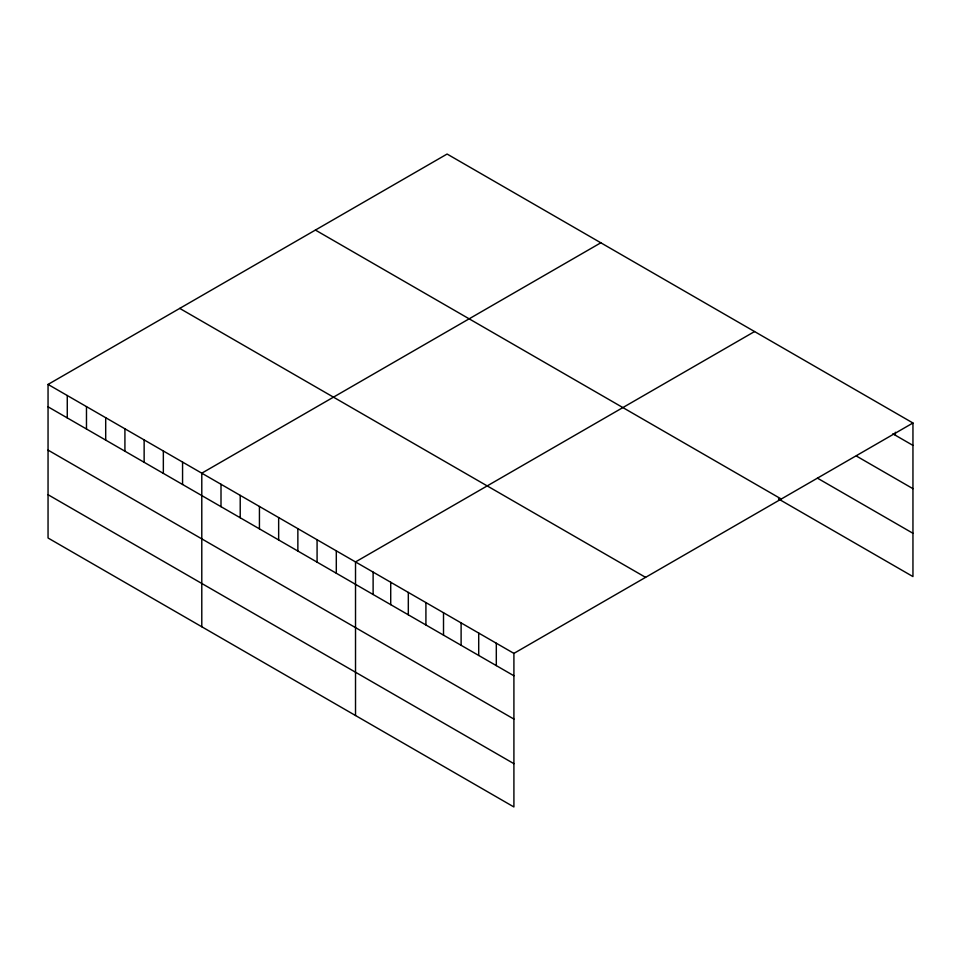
<?xml version="1.0" encoding="UTF-8"?>
<svg xmlns="http://www.w3.org/2000/svg" width="961" height="961" viewBox="0 0 961 961"><rect width="100%" height="100%" fill="white"/><g stroke="black" fill="none" stroke-linecap="round" stroke-linejoin="round"><path stroke-width="1.44" d="M48.05 384.424L513.907 653.384L513.907 806.964L48.05 538.004L48.05 384.424L447.093 154.036L912.95 422.996L912.95 576.576L778.446 498.915M600.829 242.797L201.786 473.184L201.786 626.752M754.553 331.557L355.522 561.933L355.522 715.513M513.907 653.384L912.95 422.996M892.841 433.783L912.95 445.399M856.383 456.031L912.95 488.681M817.415 478.134L912.95 533.283M315.412 230.063L781.269 499.023M179.731 308.397L645.588 577.357M48.05 406.815L513.907 675.775M48.05 450.108L513.907 719.068M48.05 494.711L513.907 763.671M895.352 432.246L895.352 435.237M496.308 643.221L496.308 665.613M478.71 633.059L478.71 655.462M461.112 622.908L461.112 645.299M443.514 612.746L443.514 635.137M425.915 602.583L425.915 624.974M408.317 592.42L408.317 614.812M390.719 582.258L390.719 604.649M373.12 572.095L373.12 594.499M336.302 550.845L336.302 573.236M317.082 539.746L317.082 562.137M297.862 528.658L297.862 551.049M278.654 517.559L278.654 539.95M259.434 506.471L259.434 528.862M240.214 495.371L240.214 517.763M221.006 484.272L221.006 506.675M182.566 462.085L182.566 484.476M163.346 450.997L163.346 473.389M144.138 439.898L144.138 462.289M124.918 428.798L124.918 451.202M105.698 417.711L105.698 440.102M86.478 406.611L86.478 429.002M67.27 395.524L67.27 417.915"/></g></svg>
